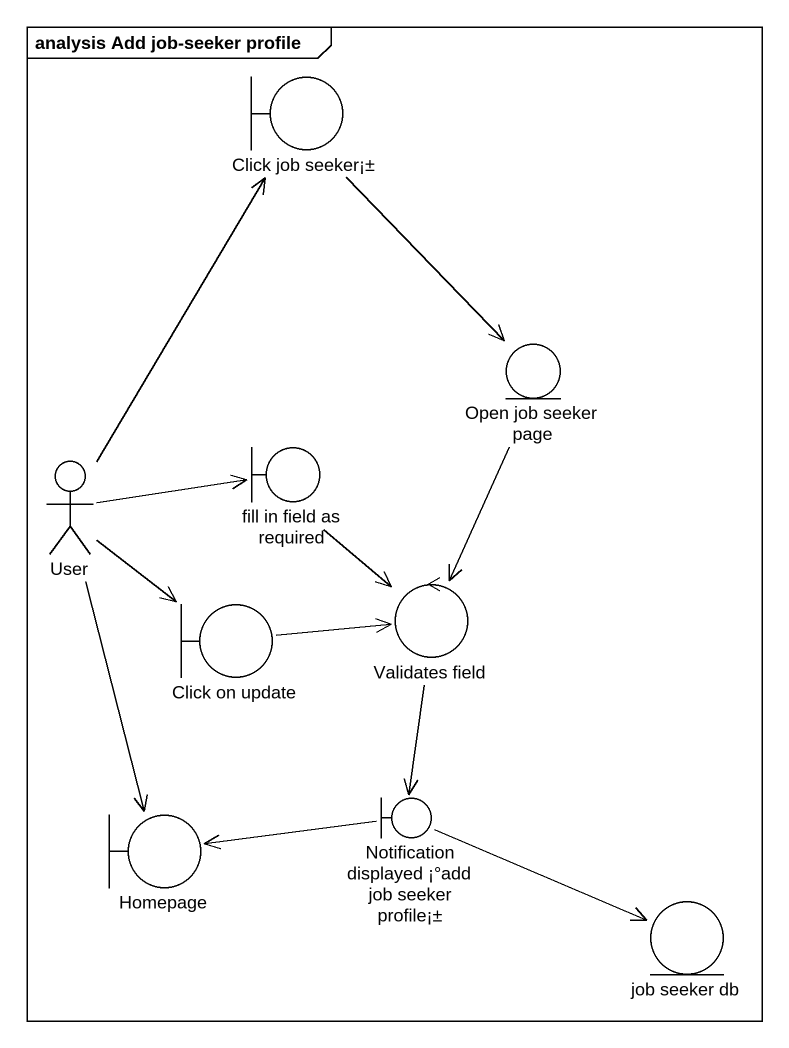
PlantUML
@startuml
mainframe analysis Add job-seeker profile
boundary "Click job seeker¡±" as Click_job_seeker
entity "Open job seeker page" as Open_job_seeker_page
actor User
boundary "fill in field as required" as fill_in_field_as_required
control "Validates field" as Validates_field
boundary "Click on update" as Click_on_update
boundary Homepage
boundary "Notification displayed ¡°add job seeker profile¡±" as Notification_displayed_add
entity "job seeker db" as job_seeker_db
Click_job_seeker --> Open_job_seeker_page
Open_job_seeker_page --> Validates_field
User -up-> Click_job_seeker
User -right-> fill_in_field_as_required
User --> Click_on_update
User --> Homepage
fill_in_field_as_required --> Validates_field
Validates_field --> Notification_displayed_add
Click_on_update -right-> Validates_field
Notification_displayed_add -left-> Homepage
Notification_displayed_add -right-> job_seeker_db
@enduml
